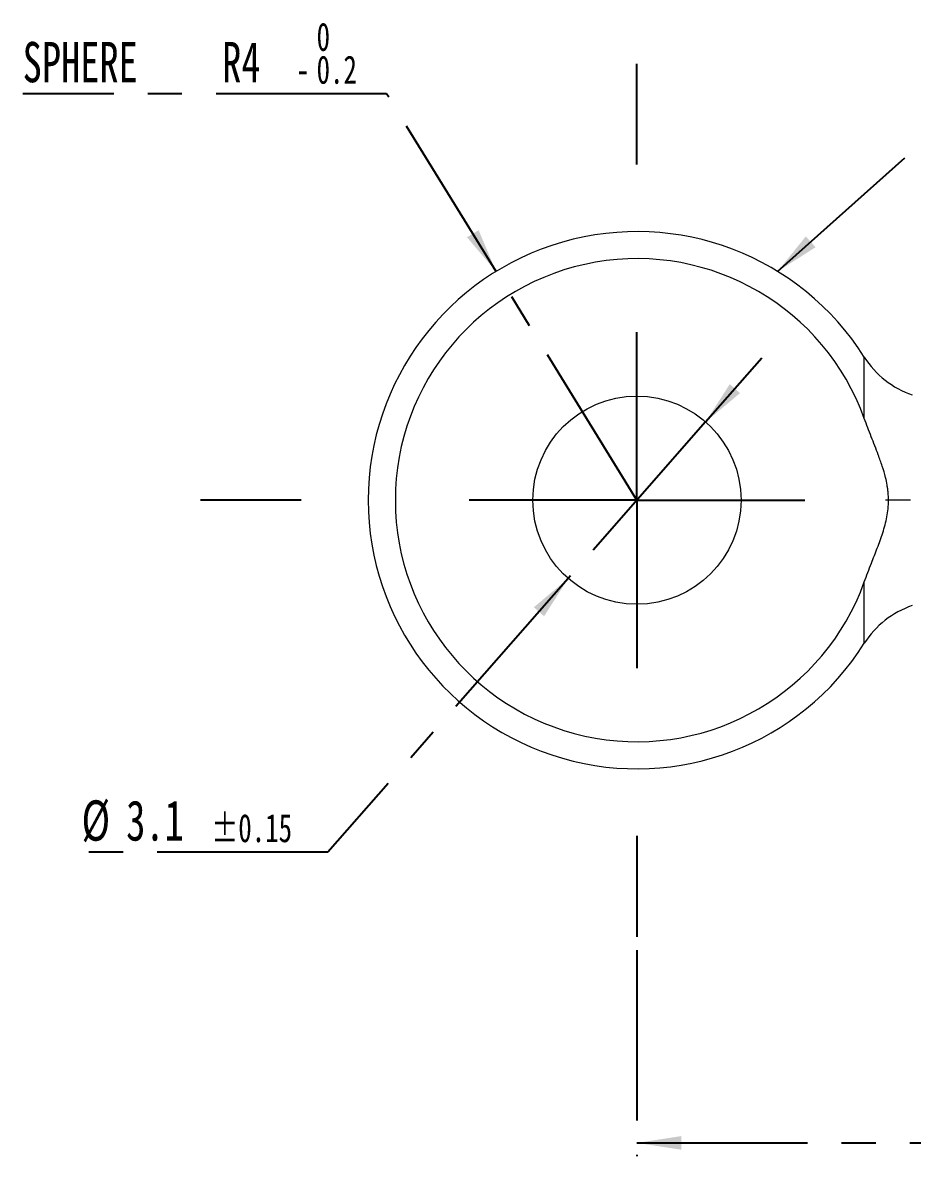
# Paper-space layout '시트1-KOR' of a CAD drawing. Header units: millimetres. Extents: x 5 to 415, y 5 to 292.
# Drawn here: x 125.8 to 192, y 125.9 to 210.3 of the extents above; entities that cross this region are included whole.
import ezdxf

# ---------------------------------------------------------------- set-up
doc = ezdxf.new("R2010")
doc.units = ezdxf.units.MM
doc.linetypes.add('CENTERX2', pattern=[20.32, 12.7, -2.54, 2.54, -2.54])
doc.layers.add('CENTER_LINE', color=7, linetype='CENTERX2')
doc.styles.add('SLDTEXTSTYLE0', font='TXT', dxfattribs={"width": 0.7})
doc.dimstyles.new('SLDDIMSTYLE1', dxfattribs={"dimtxt": 3, "dimasz": 3.302, "dimexe": 0, "dimexo": 0.0625, "dimgap": 0.75, "dimtad": 1, "dimdec": 1, "dimlfac": 0.2, "dimrnd": 1e-09, "dimzin": 12, "dimdsep": 46, "dimtxsty": 'SLDTEXTSTYLE0', "dimsah": 1, "dimcen": 0.09, "dimadec": 0, "dimazin": 3, "dimtol": 1, "dimtp": 0.5, "dimtm": 0.5, "dimtfac": 1, "dimtdec": 1, "dimtofl": 0, "dimtmove": 0, "dimatfit": 3, "dimfxl": 1, "dimfrac": 2, "dimtolj": 1, "dimarcsym": 0})
doc.dimstyles.new('SLDDIMSTYLE3', dxfattribs={"dimtxt": 3, "dimasz": 3.302, "dimexe": 0, "dimexo": 0.0625, "dimgap": 0.75, "dimtad": 0, "dimtih": 1, "dimtoh": 1, "dimlfac": 0.2, "dimrnd": 1e-09, "dimzin": 12, "dimdsep": 46, "dimtxsty": 'SLDTEXTSTYLE0', "dimsah": 1, "dimcen": 0, "dimadec": 0, "dimazin": 3, "dimtol": 1, "dimtp": 0.15, "dimtm": 0.15, "dimtfac": 1, "dimtmove": 0, "dimatfit": 3, "dimfxl": 1, "dimfrac": 2, "dimtolj": 1, "dimarcsym": 0})
doc.dimstyles.new('SLDDIMSTYLE4', dxfattribs={"dimtxt": 3, "dimasz": 3.302, "dimexe": 0, "dimexo": 0.0625, "dimgap": 0.75, "dimtad": 0, "dimtih": 1, "dimtoh": 1, "dimlfac": 0.2, "dimrnd": 1e-09, "dimzin": 12, "dimdsep": 46, "dimtxsty": 'SLDTEXTSTYLE0', "dimsah": 1, "dimcen": 0, "dimadec": 0, "dimazin": 3, "dimtol": 1, "dimtm": 0.2, "dimtfac": 1, "dimtofl": 0, "dimtmove": 0, "dimatfit": 3, "dimfxl": 1, "dimfrac": 2, "dimtolj": 1, "dimarcsym": 0})
doc.dimstyles.new('SLDDIMSTYLE6', dxfattribs={"dimtxt": 0.18, "dimasz": 3.302, "dimexe": 0, "dimexo": 0.0625, "dimgap": 0, "dimtad": 0, "dimtih": 1, "dimtoh": 1, "dimdec": 0, "dimrnd": 1e-09, "dimzin": 0, "dimdsep": 46, "dimtxsty": 'Standard', "dimsah": 1, "dimcen": 0.09, "dimadec": 0, "dimazin": 0, "dimtfac": 3.302, "dimtdec": 0, "dimtofl": 0, "dimtmove": 0, "dimatfit": 3, "dimfxl": 1, "dimfrac": 2, "dimtolj": 1, "dimtzin": 0, "dimarcsym": 0})

# ---------------------------------------------------------------- blocks, each defined once
blk = doc.blocks.new('_D_8')
at = {"layer": 'CENTER_LINE'}
for p, q in [((234.045, 167.784), (234.045, 125.928)), ((171.545, 141.284), (171.545, 125.928)), ((171.545, 126.928), (234.045, 126.928))]:
    blk.add_line(p, q, dxfattribs=at)
for points in [[(171.545, 126.928), (174.847, 126.42), (174.847, 127.436)], [(234.045, 126.928), (230.743, 127.436), (230.743, 126.42)]]:
    blk.add_solid(points, dxfattribs=at)
at = {"layer": 'CENTER_LINE', "attachment_point": 1, "style": 'SLDTEXTSTYLE0'}
for s, insert, char_height in [('12.5', (195.784, 130.795), 3), ('±0.5', (204.138, 129.784), 2.1)]:
    blk.add_mtext(s, dxfattribs=dict(at, insert=insert, char_height=char_height))
blk = doc.blocks.new('_D_10')
at = {"layer": 'CENTER_LINE'}
for p, q in [((176.657, 180.608), (180.847, 185.381)), ((176.657, 180.608), (166.432, 168.96)), ((166.432, 168.96), (148.531, 148.567)), ((148.531, 148.567), (130.204, 148.567))]:
    blk.add_line(p, q, dxfattribs=at)
for points in [[(176.657, 180.608), (179.218, 182.755), (178.454, 183.425)], [(166.432, 168.96), (163.872, 166.813), (164.635, 166.143)]]:
    blk.add_solid(points, dxfattribs=at)
at = {"layer": 'CENTER_LINE', "attachment_point": 1, "style": 'SLDTEXTSTYLE0'}
for s, insert, char_height in [('%%c', (130.204, 152.435), 3), ('3.1', (133.525, 152.435), 3), ('±0.15', (139.871, 151.423), 2.1)]:
    blk.add_mtext(s, dxfattribs=dict(at, insert=insert, char_height=char_height))
blk = doc.blocks.new('_D_12')
at = {"layer": 'CENTER_LINE'}
for p, q in [((152.915, 205.039), (125.82, 205.039)), ((161.058, 191.814), (152.915, 205.039)), ((171.545, 174.784), (161.058, 191.814))]:
    blk.add_line(p, q, dxfattribs=at)
blk.add_solid([(161.058, 191.814), (159.759, 194.892), (158.894, 194.36)], dxfattribs=at)
at = {"layer": 'CENTER_LINE', "attachment_point": 1, "style": 'SLDTEXTSTYLE0'}
for s, insert, char_height in [('0', (147.699, 210.342), 2.1), ('SPHERE', (125.82, 208.906), 3), ('R4', (140.67, 208.906), 3), ('0.2', (147.699, 207.895), 2.1), ('-', (146.17, 207.895), 2.1)]:
    blk.add_mtext(s, dxfattribs=dict(at, insert=insert, char_height=char_height))
blk = doc.blocks.new('SW_CENTERMARKSYMBOL_4')
at = {"layer": 'CENTER_LINE', "color": 0}
for p, q in [((0, 25), (0, 32.5)), ((0, 0), (0, 12.5)), ((-25, 0), (-32.5, 0)), ((0, 0), (-12.5, 0)), ((0, 0), (0, -12.5)), ((0, 0), (12.5, 0)), ((25, 0), (32.5, 0)), ((0, -25), (0, -32.5))]:
    blk.add_line(p, q, dxfattribs=at)

psp = doc.layouts.new('시트1-KOR')

# ---------------------------------------------------------------- linework, layer by layer
at = {"color": 8, "linetype": 'Continuous', "lineweight": 18}
for p, q in [((188.471, 180.863), (188.471, 185.438)), ((188.471, 164.13), (188.471, 168.705))]:
    psp.add_line(p, q, dxfattribs=at)
at = {"color": 7, "linetype": 'Continuous', "lineweight": 18}
psp.add_circle((171.545, 174.784), 7.75, dxfattribs=at)
for centre, radius, start, end in [((171.545, 174.784), 20, 32.18876, 180), ((171.545, 174.784), 17.984, 19.75473, 340.24527), ((194.183, 189.034), 6.75, 212.18876, 251.52992), ((171.545, 174.784), 20, 180, 327.81124), ((194.183, 160.534), 6.75, 108.47008, 147.81124)]:
    psp.add_arc(centre, radius, start, end, dxfattribs=at)
psp.add_open_spline([(188.471, 168.705), (188.556, 168.938), (188.727, 169.403), (189.055, 170.238), (189.444, 171.216), (189.791, 172.165), (190.02, 172.942), (190.157, 173.538), (190.248, 174.153), (190.28, 174.758), (190.257, 175.254), (190.216, 175.627), (190.158, 176.004), (190.037, 176.573), (189.815, 177.325), (189.533, 178.109), (189.252, 178.835), (188.894, 179.732), (188.64, 180.411), (188.471, 180.863)], degree=3, knots=[0, 0, 0, 0, 0.058253, 0.116522, 0.211217, 0.305967, 0.353869, 0.401782, 0.449711, 0.499994, 0.544155, 0.566348, 0.588318, 0.633737, 0.703123, 0.7728, 0.829599, 0.886404, 1, 1, 1, 1], dxfattribs=at)
at = {"layer": 'CENTER_LINE', "linetype": 'CENTERX2', "lineweight": 18}
psp.add_line((232.545, 174.784), (190.045, 174.784), dxfattribs=at)

# ---------------------------------------------------------------- block references
at = {"layer": 'CENTER_LINE'}
psp.add_blockref('SW_CENTERMARKSYMBOL_4', (171.545, 174.784), dxfattribs=at)

# ---------------------------------------------------------------- dimensions: what is measured, and where the dimension line sits
dim = psp.add_radius_dim(center=(171.545, 174.784), mpoint=(161.058, 191.814), text='SPHERE <>', dimstyle='SLDDIMSTYLE4', dxfattribs=at)
dim.commit()
dim.dimension.update_dxf_attribs({"geometry": '_D_12', "text_midpoint": (138.574, 207.56), "dimtype": 164})
dim = psp.add_diameter_dim_2p(p1=(166.432, 168.96), p2=(176.657, 180.608), dimstyle='SLDDIMSTYLE3', dxfattribs=at)
dim.commit()
dim.dimension.update_dxf_attribs({"geometry": '_D_10', "text_midpoint": (138.574, 150.815), "dimtype": 163})
dim = psp.add_linear_dim(base=(234.045, 126.928), p1=(171.545, 142.284), p2=(234.045, 168.784), dimstyle='SLDDIMSTYLE1', dxfattribs=at)
dim.commit()
dim.dimension.update_dxf_attribs({"geometry": '_D_8', "text_midpoint": (202.795, 126.928), "dimtype": 160})

# ---------------------------------------------------------------- leaders
psp.add_leader([(182.016, 191.824), (200.104, 207.956)], dimstyle='SLDDIMSTYLE6', dxfattribs=at)

doc.saveas('drawing.dxf')
